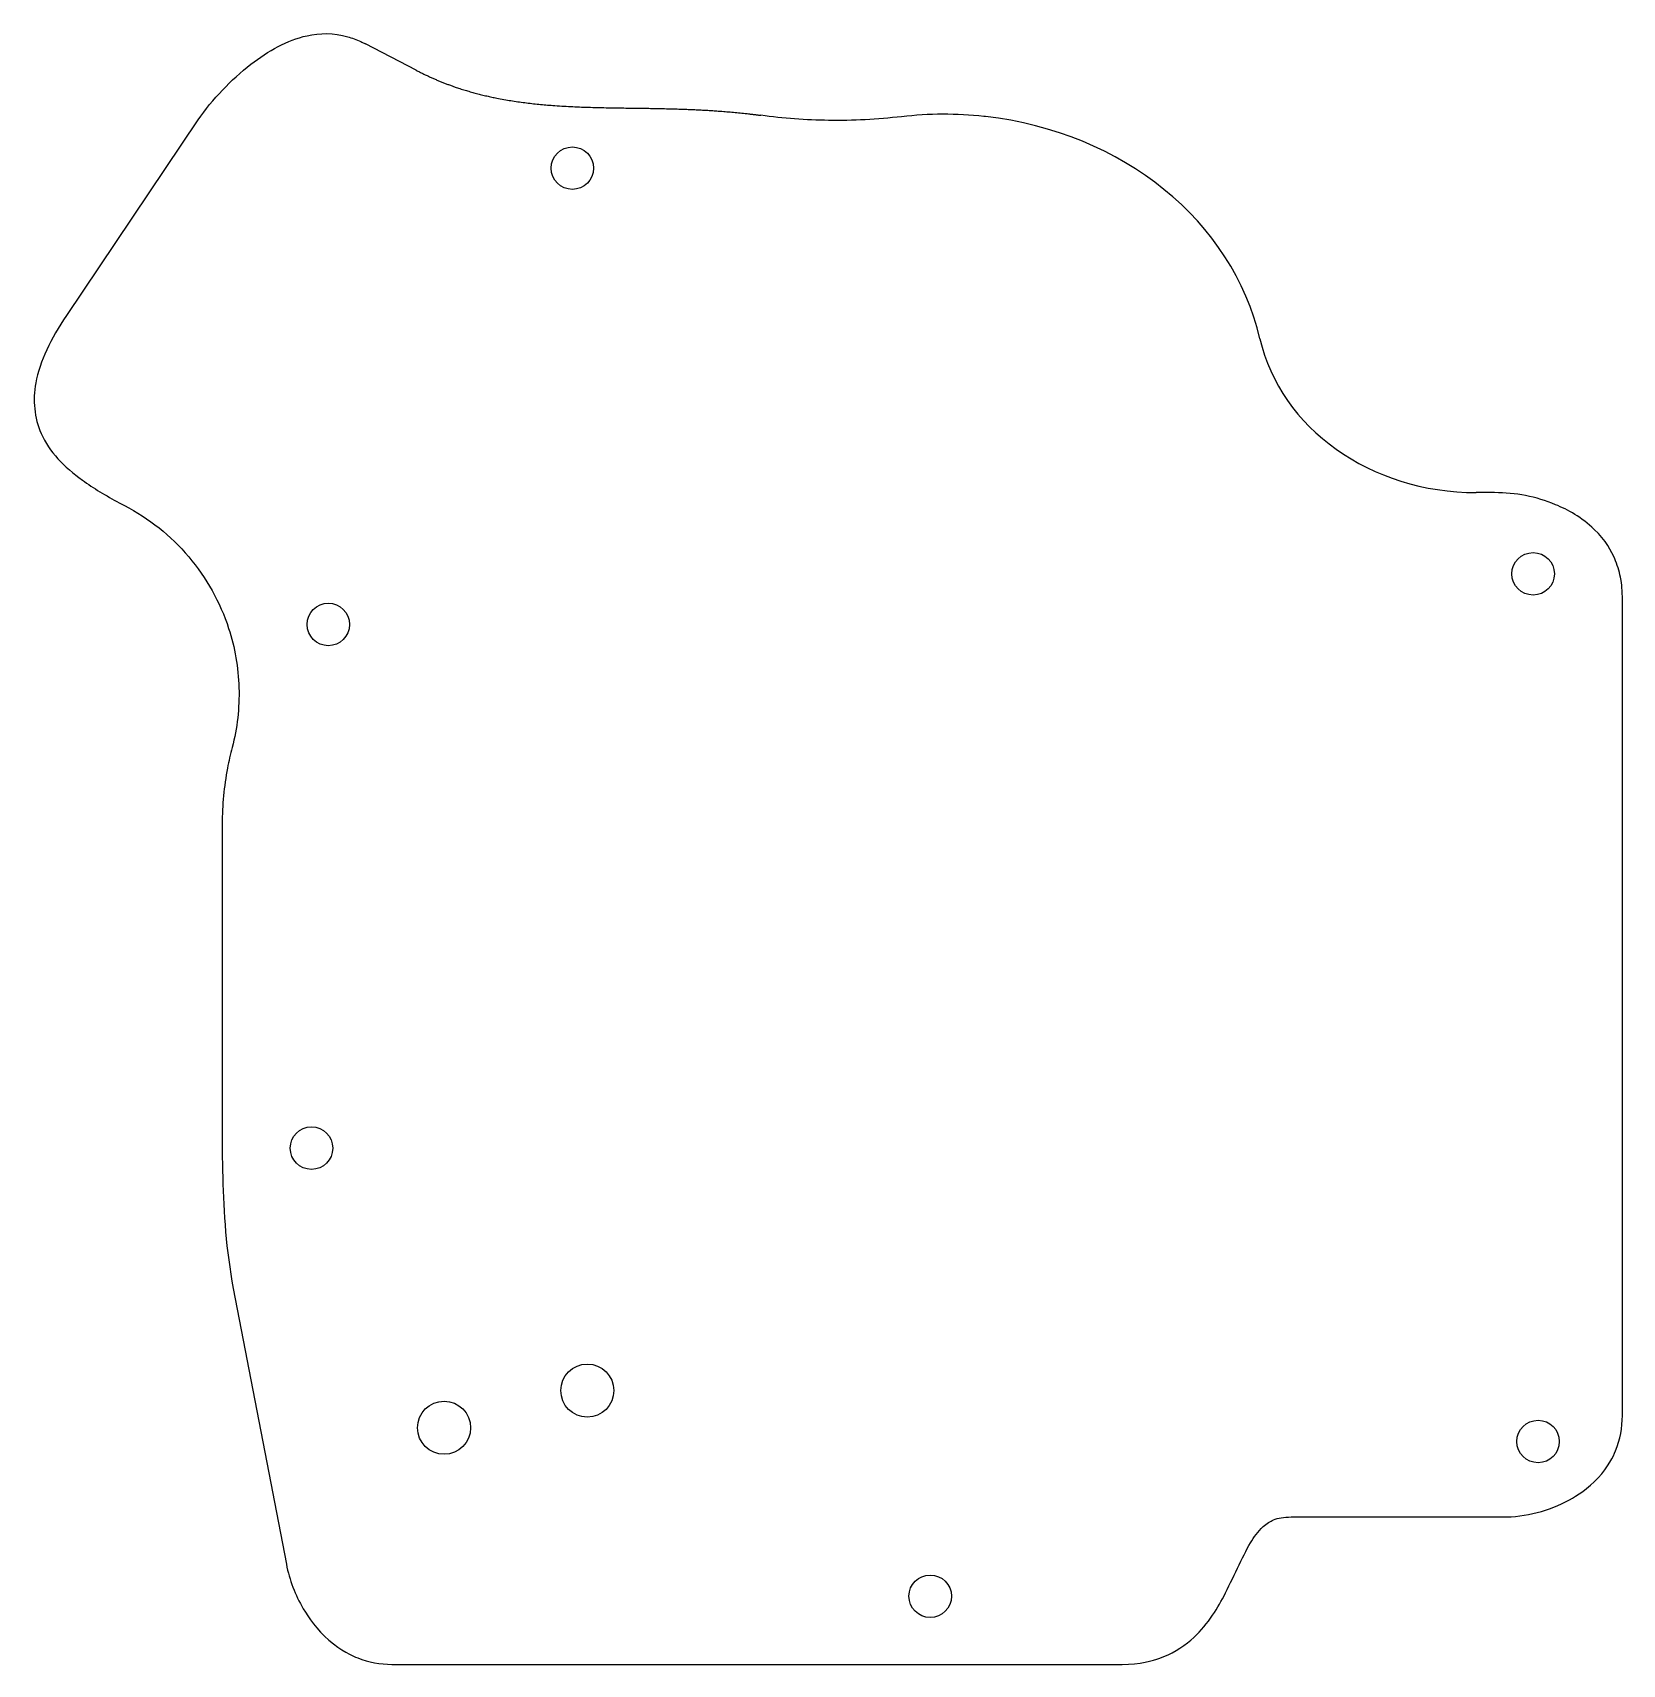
# Model space of a CAD drawing. Header units: millimetres. Extents: x -82 to 68, y -81 to 73.
import ezdxf

# ---------------------------------------------------------------- set-up
doc = ezdxf.new("R2010")
doc.units = ezdxf.units.MM
doc.layers.get('0').update_dxf_attribs({"linetype": 'CONTINUOUS'})

msp = doc.modelspace()

# ---------------------------------------------------------------- linework, layer by layer
for p, q in [((-45.71, 69.22), (-50.5, 71.71)), ((-66.28, 64.54), (-78.66, 46.12)), ((55.89, 29.42), (54.17, 29.42)), ((67.94, -57.56), (67.94, 19.61)), ((-64, -1.8), (-64, -25)), ((-62.95, -45.57), (-57.95, -71.57)), ((36.74, -67.11), (56.62, -67.11)), ((-48, -81), (20.8, -81))]:
    msp.add_line(p, q)
for centre, radius in [((-31, 60), 2), ((59.53, 21.77), 2), ((-54, 17), 2), ((-55.58, -32.35), 2), ((-29.59, -55.2), 2.5), ((-43.09, -58.7), 2.5), ((60, -60), 2), ((2.72, -74.58), 2)]:
    msp.add_circle(centre, radius)
for centre, major_axis, start_param, end_param in [((4.04, 38.83), (-30.31, 0), 4.588673, 4.845402), ((4.04, 38.83), (-30.31, 0), 3.336895, 4.583499), ((54.17, 47.42), (-20.78, 0), 0.195303, 1.570796)]:
    msp.add_ellipse(centre, major_axis=major_axis, ratio=0.866025, start_param=start_param, end_param=end_param)
for points, degree, knots in [([(-66.28, 64.54), (-66.28, 64.54), (-66.28, 64.55), (-66.27, 64.55), (-64.9, 66.5), (-63.2, 68.31), (-61.29, 69.79), (-59.65, 71.06), (-57.88, 72.06), (-56, 72.48), (-54.8, 72.75), (-53.48, 72.77), (-52.17, 72.39), (-51.76, 72.27), (-51.35, 72.12), (-50.94, 71.93), (-50.79, 71.86), (-50.65, 71.79), (-50.5, 71.71)], 3, [-0.001203, -0.001203, -0.001203, -0.001203, 0, 0, 0, 0.375153, 0.375153, 0.375153, 0.696414, 0.696414, 0.696414, 0.909463, 0.909463, 0.909463, 0.976533, 0.976533, 0.976533, 1, 1, 1, 1]), ([(-45.71, 69.22), (-44.49, 68.59), (-42, 67.49), (-38.14, 66.36), (-32.81, 65.72), (-26.14, 65.66), (-20.83, 65.64), (-16.93, 65.41), (-14.41, 65.13), (-13.24, 64.98)], 5, [0, 0, 0, 0, 0, 0, 0.2, 0.4, 0.6, 0.8, 0.9768789, 0.9768789, 0.9768789, 0.9768789, 0.9768789, 0.9768789]), ([(0.02, 64.85), (-2.26, 64.59), (-4.56, 64.47), (-8.99, 64.53), (-11.12, 64.69), (-13.24, 64.98)], 3, [0, 0, 0, 0, 0.688999, 0.688999, 1.329727, 1.329727, 1.329727, 1.329727]), ([(7.94, 64.87), (7.91, 64.87), (7.89, 64.87), (7.83, 64.88), (7.81, 64.88), (7.78, 64.88)], 3, [-0.01565381, -0.01565381, -0.01565381, -0.01565381, -0.00782302, -0.00782302, 0, 0, 0, 0]), ([(-78.66, 46.12), (-80.16, 43.89), (-81.17, 41.83), (-81.56, 39.76), (-81.86, 38.13), (-81.71, 36.48), (-81.06, 35), (-80.29, 33.26), (-78.9, 31.84), (-77.17, 30.6), (-76.13, 29.84), (-74.96, 29.14), (-73.69, 28.47)], 3, [0, 0, 0, 0, 0.0909259, 0.0909259, 0.0909259, 0.1622545, 0.1622545, 0.1622545, 0.2465207, 0.2465207, 0.2465207, 0.2974673, 0.2974673, 0.2974673, 0.2974673]), ([(67.94, 19.61), (67.94, 20.45), (67.84, 21.08), (67.64, 22.06), (67.46, 22.64), (66.93, 23.87), (66.38, 24.91), (64.13, 27.09), (62.79, 27.81), (59.82, 29.05), (57.87, 29.42), (55.89, 29.42)], 3, [-1.774051, -1.774051, -1.774051, -1.774051, -1.591098, -1.591098, -1.310544, -1.310544, -0.965637, -0.965637, -0.594551, -0.594551, 0, 0, 0, 0]), ([(-73.21, 28.21), (-70.9, 27.01), (-68.84, 25.37), (-65.47, 21.4), (-64.19, 19.11), (-62.8, 14.82), (-62.48, 12.94), (-62.36, 9.14), (-62.58, 7.24), (-63.06, 5.4)], 3, [0, 0, 0, 0, 0.781289, 0.781289, 1.562578, 1.562578, 2.133078, 2.133078, 2.703578, 2.703578, 2.703578, 2.703578]), ([(-63.06, 5.4), (-63.23, 4.76), (-63.37, 4.11), (-63.5, 3.46), (-63.83, 1.74), (-64, -0.02), (-64, -1.8)], 3, [0.7608913, 0.7608913, 0.7608913, 0.7608913, 0.826524, 0.826524, 0.826524, 1, 1, 1, 1]), ([(-64, -25), (-64, -28.31), (-64.04, -31.71), (-63.86, -38.43), (-63.64, -41.96), (-62.95, -45.57)], 3, [-2.231289, -2.231289, -2.231289, -2.231289, -1.102872, -1.102872, 0, 0, 0, 0]), ([(56.62, -67.11), (57.74, -67.11), (58.85, -66.97), (60.97, -66.43), (61.99, -66.03), (63.66, -65.1), (64.7, -64.45), (66.63, -62.38), (67.09, -61.4), (67.73, -59.83), (67.94, -58.69), (67.94, -57.56)], 3, [-1.137759, -1.137759, -1.137759, -1.137759, -0.907942, -0.907942, -0.681322, -0.681322, -0.51097, -0.51097, -0.337615, -0.337615, 0, 0, 0, 0]), ([(20.8, -81), (22.5, -81), (23.69, -80.66), (25.41, -80.03), (26.42, -79.45), (28.75, -77.45), (29.72, -75.84), (31.26, -72.9), (32.1, -70.89), (33.21, -69.03), (33.61, -68.46), (34.44, -67.7), (34.77, -67.51), (35.49, -67.21), (36, -67.11), (36.74, -67.11)], 3, [-1.966152, -1.966152, -1.966152, -1.966152, -1.816603, -1.816603, -1.57453, -1.57453, -1.159474, -1.159474, -0.597029, -0.597029, -0.380894, -0.380894, -0.221559, -0.221559, 0, 0, 0, 0]), ([(-57.95, -71.57), (-57.66, -73.05), (-57.12, -74.47), (-55.86, -76.6), (-55.08, -77.73), (-52.79, -79.73), (-51.73, -80.2), (-50.2, -80.79), (-49.09, -81), (-48, -81)], 3, [-0.9034043, -0.9034043, -0.9034043, -0.9034043, -0.6536149, -0.6536149, -0.4930422, -0.4930422, -0.3282887, -0.3282887, 0, 0, 0, 0])]:
    msp.add_open_spline(points, degree=degree, knots=knots)
msp.add_open_spline([(-73.69, 28.47), (-73.53, 28.38), (-73.37, 28.3), (-73.21, 28.21)], degree=3)

doc.saveas('drawing.dxf')
